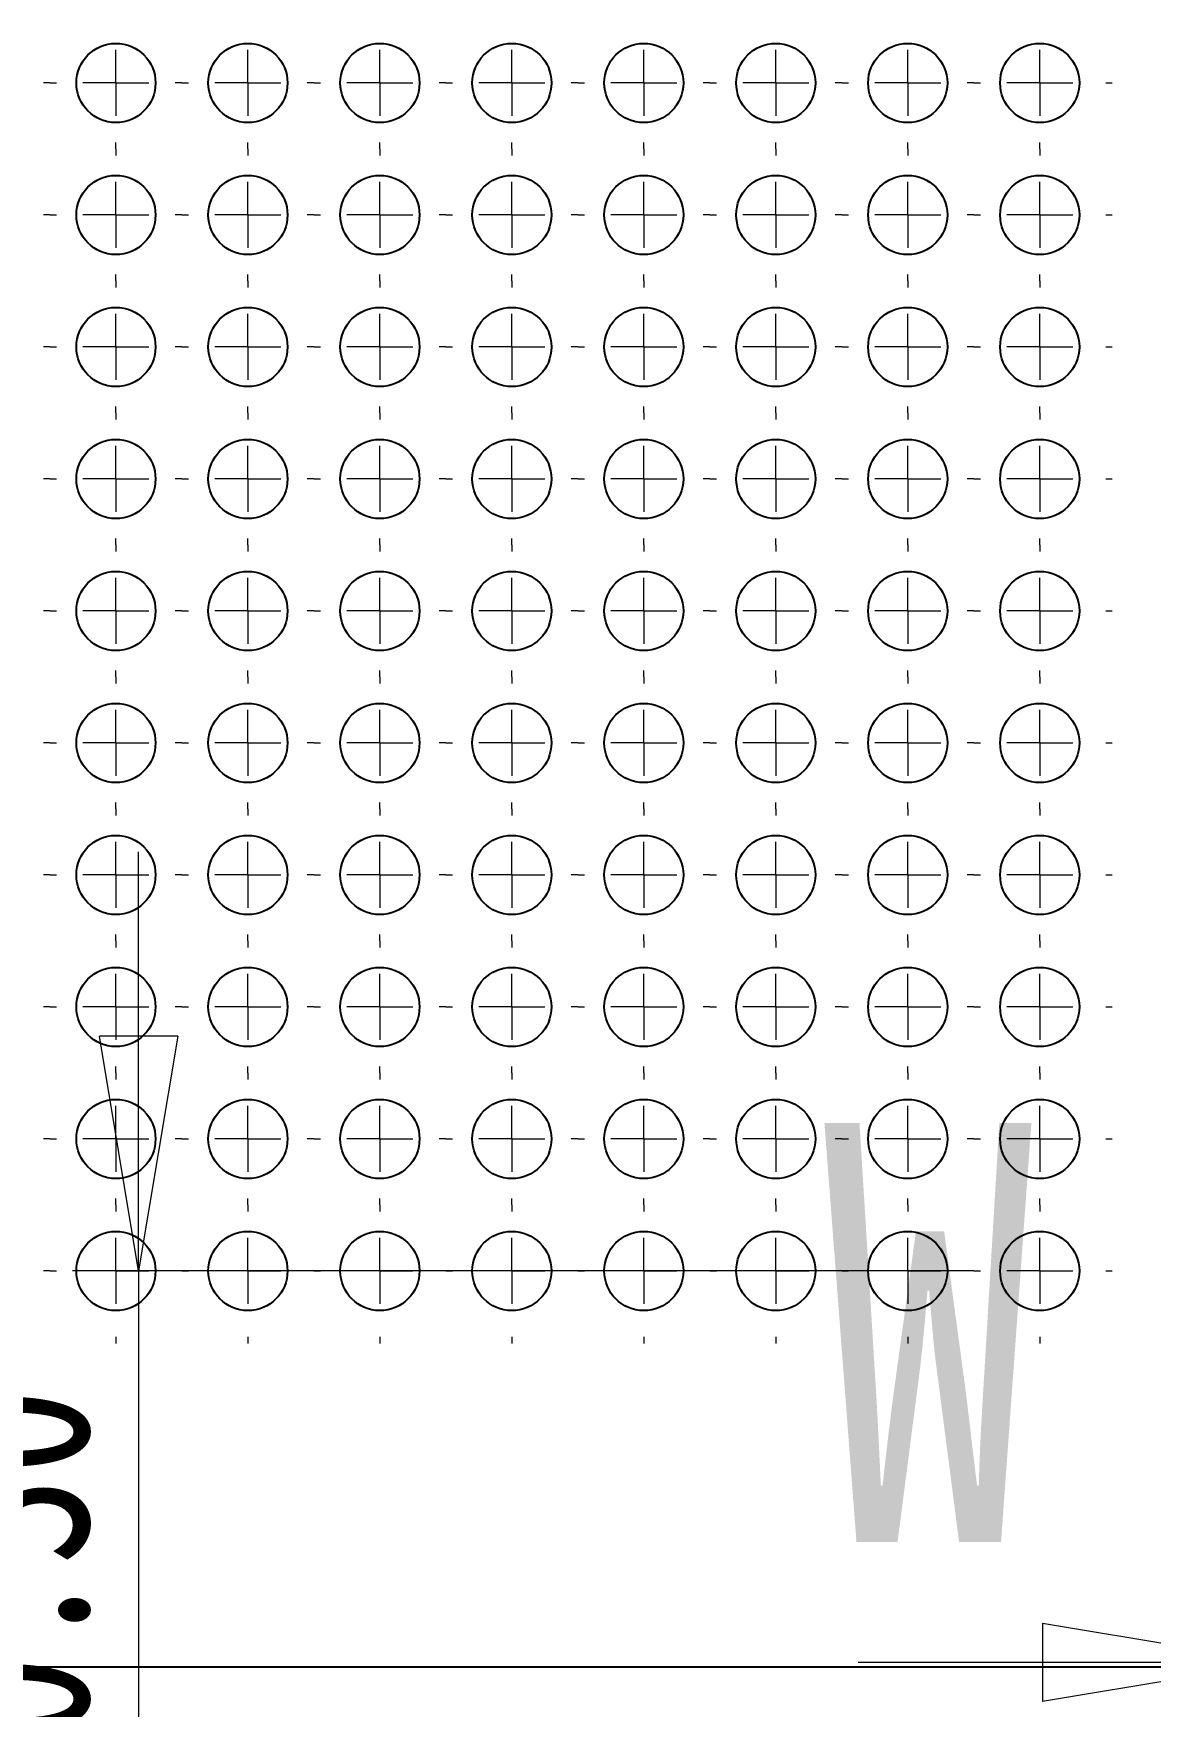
# Model space of a CAD drawing. Header units: millimetres. Extents: x -195 to 429, y -136 to 488.
# Drawn here: x 185.57 to 202.5, y 109.8 to 135.15 of the extents above; entities that cross this region are included whole.
import ezdxf

# ---------------------------------------------------------------- set-up
doc = ezdxf.new("R2010")
doc.units = ezdxf.units.MM
doc.styles.add('SLDTEXTSTYLE0', font='TXT', dxfattribs={"width": 0.75})
doc.dimstyles.new('SLDDIMSTYLE1', dxfattribs={"dimtxt": 2.645833, "dimasz": 3.556, "dimexe": 0, "dimexo": 0.0625, "dimgap": 0.661458, "dimtad": 1, "dimlfac": 5, "dimrnd": 1e-09, "dimzin": 4, "dimdsep": 46, "dimtxsty": 'SLDTEXTSTYLE0', "dimblk1": 'CLOSED', "dimblk2": 'CLOSED', "dimsah": 1, "dimcen": 0.09, "dimadec": 0, "dimazin": 1, "dimtol": 1, "dimtp": 0.3, "dimtm": 0.3, "dimtfac": 1, "dimtmove": 0, "dimatfit": 0, "dimldrblk": 'CLOSED', "dimfxl": 0, "dimfrac": 2, "dimtolj": 1, "dimtzin": 0, "dimarcsym": 0})
doc.dimstyles.new('SLDDIMSTYLE3', dxfattribs={"dimtxt": 2.645833, "dimasz": 3.556, "dimexe": 0, "dimexo": 0.0625, "dimgap": 0.661458, "dimtad": 1, "dimlfac": 5, "dimrnd": 1e-09, "dimzin": 4, "dimdsep": 46, "dimtxsty": 'SLDTEXTSTYLE0', "dimblk1": 'CLOSED', "dimblk2": 'CLOSED', "dimsah": 1, "dimcen": 0.09, "dimadec": 0, "dimazin": 1, "dimtol": 1, "dimtp": 0.5, "dimtm": 0.5, "dimtfac": 1, "dimtmove": 0, "dimatfit": 0, "dimldrblk": 'CLOSED', "dimfxl": 0, "dimfrac": 2, "dimtolj": 1, "dimtzin": 0, "dimarcsym": 0})

# ---------------------------------------------------------------- blocks, each defined once
blk = doc.blocks.new('_Closed')
at = {"color": 0, "linetype": 'ByBlock', "lineweight": -2}
for p, q in [((-1, 0.166667), (0, 0)), ((-1, 0.166667), (-1, -0.166667)), ((0, 0), (-1, -0.166667)), ((0, 0), (-1, 0))]:
    blk.add_line(p, q, dxfattribs=at)
blk = doc.blocks.new('_D_7')
at = {"color": 7, "linetype": 'Continuous', "lineweight": 0}
for p, q in [((204.42, 112.998), (204.42, 109.468)), ((204.42, 110.468), (198.07, 110.468)), ((204.42, 110.468), (237.02, 110.468)), ((237.02, 110.468), (243.37, 110.468))]:
    blk.add_line(p, q, dxfattribs=at)
at = {"color": 7, "linetype": 'Continuous', "lineweight": 18, "xscale": 3.556, "yscale": 3.556}
blk.add_blockref('_Closed', (204.42, 110.468, -1.5), dxfattribs=at)
at = {"color": 7, "linetype": 'Continuous', "lineweight": 18, "xscale": 3.556, "yscale": 3.556, "rotation": 180.0000000000004}
blk.add_blockref('_Closed', (237.02, 110.468, -1.5), dxfattribs=at)
at = {"color": 7, "linetype": 'Continuous', "lineweight": 18, "char_height": 2.6458, "attachment_point": 1, "style": 'SLDTEXTSTYLE0'}
for s, insert in [('±0.50', (222.559, 113.879)), ('163.00', (210.817, 113.879))]:
    blk.add_mtext(s, dxfattribs=dict(at, insert=insert))
blk = doc.blocks.new('_D_16')
at = {"color": 7, "linetype": 'Continuous', "lineweight": 0}
for p, q in [((187.164, 116.398), (187.164, 122.748)), ((199.82, 116.398), (186.164, 116.398)), ((187.164, 116.398), (187.164, 96.298)), ((187.164, 96.298), (187.164, 89.948))]:
    blk.add_line(p, q, dxfattribs=at)
at = {"color": 7, "linetype": 'Continuous', "lineweight": 18, "xscale": 3.556, "yscale": 3.556}
for p, rotation in [((187.164, 116.398, -1.5), 270.0000000000004), ((187.164, 96.298, -1.5), 90.0000000000004)]:
    blk.add_blockref('_Closed', p, dxfattribs=dict(at, rotation=rotation))
at = {"color": 7, "linetype": 'Continuous', "lineweight": 18, "char_height": 2.6458, "attachment_point": 1, "rotation": 90, "style": 'SLDTEXTSTYLE0'}
for s, insert in [('±0.30', (183.753, 106.538)), ('100.50', (183.753, 94.796))]:
    blk.add_mtext(s, dxfattribs=dict(at, insert=insert))
blk = doc.blocks.new('SW_CENTERMARKSYMBOL_17')
at = {"color": 0, "linetype": 'Continuous', "lineweight": 18}
for p, q in [((0, 1), (0, 1.1)), ((0, 0), (0, 0.5)), ((-1, 0), (-1.1, 0)), ((0, 0), (-0.5, 0)), ((0, 0), (0, -0.5)), ((0, 0), (0.5, 0)), ((1, 0), (1.1, 0)), ((0, -1), (0, -1.1))]:
    blk.add_line(p, q, dxfattribs=at)
blk = doc.blocks.new('SW_CENTERMARKSYMBOL_22')
at = {"color": 0, "linetype": 'Continuous', "lineweight": 18}
for p, q in [((0, 1), (0, 1.1)), ((0, 0), (0, 0.5)), ((-1, 0), (-1.1, 0)), ((0, 0), (-0.5, 0)), ((0, 0), (0, -0.5)), ((0, 0), (0.5, 0)), ((1, 0), (1.1, 0)), ((0, -1), (0, -1.1))]:
    blk.add_line(p, q, dxfattribs=at)
blk = doc.blocks.new('SW_CENTERMARKSYMBOL_23')
at = {"color": 0, "linetype": 'Continuous', "lineweight": 18}
for p, q in [((0, 1), (0, 1.1)), ((0, 0), (0, 0.5)), ((-1, 0), (-1.1, 0)), ((0, 0), (-0.5, 0)), ((0, 0), (0, -0.5)), ((0, 0), (0.5, 0)), ((1, 0), (1.1, 0)), ((0, -1), (0, -1.1))]:
    blk.add_line(p, q, dxfattribs=at)
blk = doc.blocks.new('SW_CENTERMARKSYMBOL_24')
at = {"color": 0, "linetype": 'Continuous', "lineweight": 18}
for p, q in [((0, 1), (0, 1.1)), ((0, 0), (0, 0.5)), ((-1, 0), (-1.1, 0)), ((0, 0), (-0.5, 0)), ((0, 0), (0, -0.5)), ((0, 0), (0.5, 0)), ((1, 0), (1.1, 0)), ((0, -1), (0, -1.1))]:
    blk.add_line(p, q, dxfattribs=at)
blk = doc.blocks.new('SW_CENTERMARKSYMBOL_26')
at = {"color": 0, "linetype": 'Continuous', "lineweight": 18}
for p, q in [((0, 1), (0, 1.1)), ((0, 0), (0, 0.5)), ((-1, 0), (-1.1, 0)), ((0, 0), (-0.5, 0)), ((0, 0), (0, -0.5)), ((0, 0), (0.5, 0)), ((1, 0), (1.1, 0)), ((0, -1), (0, -1.1))]:
    blk.add_line(p, q, dxfattribs=at)
blk = doc.blocks.new('SW_CENTERMARKSYMBOL_27')
at = {"color": 0, "linetype": 'Continuous', "lineweight": 18}
for p, q in [((0, 1), (0, 1.1)), ((0, 0), (0, 0.5)), ((-1, 0), (-1.1, 0)), ((0, 0), (-0.5, 0)), ((0, 0), (0, -0.5)), ((0, 0), (0.5, 0)), ((1, 0), (1.1, 0)), ((0, -1), (0, -1.1))]:
    blk.add_line(p, q, dxfattribs=at)
blk = doc.blocks.new('SW_CENTERMARKSYMBOL_34')
at = {"color": 0, "linetype": 'Continuous', "lineweight": 18}
for p, q in [((0, 1), (0, 1.1)), ((0, 0), (0, 0.5)), ((-1, 0), (-1.1, 0)), ((0, 0), (-0.5, 0)), ((0, 0), (0, -0.5)), ((0, 0), (0.5, 0)), ((1, 0), (1.1, 0)), ((0, -1), (0, -1.1))]:
    blk.add_line(p, q, dxfattribs=at)
blk = doc.blocks.new('SW_CENTERMARKSYMBOL_35')
at = {"color": 0, "linetype": 'Continuous', "lineweight": 18}
for p, q in [((0, 1), (0, 1.1)), ((0, 0), (0, 0.5)), ((-1, 0), (-1.1, 0)), ((0, 0), (-0.5, 0)), ((0, 0), (0, -0.5)), ((0, 0), (0.5, 0)), ((1, 0), (1.1, 0)), ((0, -1), (0, -1.1))]:
    blk.add_line(p, q, dxfattribs=at)
blk = doc.blocks.new('SW_CENTERMARKSYMBOL_37')
at = {"color": 0, "linetype": 'Continuous', "lineweight": 18}
for p, q in [((0, 1), (0, 1.1)), ((0, 0), (0, 0.5)), ((-1, 0), (-1.1, 0)), ((0, 0), (-0.5, 0)), ((0, 0), (0, -0.5)), ((0, 0), (0.5, 0)), ((1, 0), (1.1, 0)), ((0, -1), (0, -1.1))]:
    blk.add_line(p, q, dxfattribs=at)
blk = doc.blocks.new('SW_CENTERMARKSYMBOL_45')
at = {"color": 0, "linetype": 'Continuous', "lineweight": 18}
for p, q in [((0, 1), (0, 1.1)), ((0, 0), (0, 0.5)), ((-1, 0), (-1.1, 0)), ((0, 0), (-0.5, 0)), ((0, 0), (0, -0.5)), ((0, 0), (0.5, 0)), ((1, 0), (1.1, 0)), ((0, -1), (0, -1.1))]:
    blk.add_line(p, q, dxfattribs=at)
blk = doc.blocks.new('SW_CENTERMARKSYMBOL_49')
at = {"color": 0, "linetype": 'Continuous', "lineweight": 18}
for p, q in [((0, 1), (0, 1.1)), ((0, 0), (0, 0.5)), ((-1, 0), (-1.1, 0)), ((0, 0), (-0.5, 0)), ((0, 0), (0, -0.5)), ((0, 0), (0.5, 0)), ((1, 0), (1.1, 0)), ((0, -1), (0, -1.1))]:
    blk.add_line(p, q, dxfattribs=at)
blk = doc.blocks.new('SW_CENTERMARKSYMBOL_50')
at = {"color": 0, "linetype": 'Continuous', "lineweight": 18}
for p, q in [((0, 1), (0, 1.1)), ((0, 0), (0, 0.5)), ((-1, 0), (-1.1, 0)), ((0, 0), (-0.5, 0)), ((0, 0), (0, -0.5)), ((0, 0), (0.5, 0)), ((1, 0), (1.1, 0)), ((0, -1), (0, -1.1))]:
    blk.add_line(p, q, dxfattribs=at)
blk = doc.blocks.new('SW_CENTERMARKSYMBOL_52')
at = {"color": 0, "linetype": 'Continuous', "lineweight": 18}
for p, q in [((0, 1), (0, 1.1)), ((0, 0), (0, 0.5)), ((-1, 0), (-1.1, 0)), ((0, 0), (-0.5, 0)), ((0, 0), (0, -0.5)), ((0, 0), (0.5, 0)), ((1, 0), (1.1, 0)), ((0, -1), (0, -1.1))]:
    blk.add_line(p, q, dxfattribs=at)
blk = doc.blocks.new('SW_CENTERMARKSYMBOL_54')
at = {"color": 0, "linetype": 'Continuous', "lineweight": 18}
for p, q in [((0, 1), (0, 1.1)), ((0, 0), (0, 0.5)), ((-1, 0), (-1.1, 0)), ((0, 0), (-0.5, 0)), ((0, 0), (0, -0.5)), ((0, 0), (0.5, 0)), ((1, 0), (1.1, 0)), ((0, -1), (0, -1.1))]:
    blk.add_line(p, q, dxfattribs=at)
blk = doc.blocks.new('SW_CENTERMARKSYMBOL_55')
at = {"color": 0, "linetype": 'Continuous', "lineweight": 18}
for p, q in [((0, 1), (0, 1.1)), ((0, 0), (0, 0.5)), ((-1, 0), (-1.1, 0)), ((0, 0), (-0.5, 0)), ((0, 0), (0, -0.5)), ((0, 0), (0.5, 0)), ((1, 0), (1.1, 0)), ((0, -1), (0, -1.1))]:
    blk.add_line(p, q, dxfattribs=at)
blk = doc.blocks.new('SW_CENTERMARKSYMBOL_56')
at = {"color": 0, "linetype": 'Continuous', "lineweight": 18}
for p, q in [((0, 1), (0, 1.1)), ((0, 0), (0, 0.5)), ((-1, 0), (-1.1, 0)), ((0, 0), (-0.5, 0)), ((0, 0), (0, -0.5)), ((0, 0), (0.5, 0)), ((1, 0), (1.1, 0)), ((0, -1), (0, -1.1))]:
    blk.add_line(p, q, dxfattribs=at)
blk = doc.blocks.new('SW_CENTERMARKSYMBOL_57')
at = {"color": 0, "linetype": 'Continuous', "lineweight": 18}
for p, q in [((0, 1), (0, 1.1)), ((0, 0), (0, 0.5)), ((-1, 0), (-1.1, 0)), ((0, 0), (-0.5, 0)), ((0, 0), (0, -0.5)), ((0, 0), (0.5, 0)), ((1, 0), (1.1, 0)), ((0, -1), (0, -1.1))]:
    blk.add_line(p, q, dxfattribs=at)
blk = doc.blocks.new('SW_CENTERMARKSYMBOL_60')
at = {"color": 0, "linetype": 'Continuous', "lineweight": 18}
for p, q in [((0, 1), (0, 1.1)), ((0, 0), (0, 0.5)), ((-1, 0), (-1.1, 0)), ((0, 0), (-0.5, 0)), ((0, 0), (0, -0.5)), ((0, 0), (0.5, 0)), ((1, 0), (1.1, 0)), ((0, -1), (0, -1.1))]:
    blk.add_line(p, q, dxfattribs=at)
blk = doc.blocks.new('SW_CENTERMARKSYMBOL_61')
at = {"color": 0, "linetype": 'Continuous', "lineweight": 18}
for p, q in [((0, 1), (0, 1.1)), ((0, 0), (0, 0.5)), ((-1, 0), (-1.1, 0)), ((0, 0), (-0.5, 0)), ((0, 0), (0, -0.5)), ((0, 0), (0.5, 0)), ((1, 0), (1.1, 0)), ((0, -1), (0, -1.1))]:
    blk.add_line(p, q, dxfattribs=at)
blk = doc.blocks.new('SW_CENTERMARKSYMBOL_62')
at = {"color": 0, "linetype": 'Continuous', "lineweight": 18}
for p, q in [((0, 1), (0, 1.1)), ((0, 0), (0, 0.5)), ((-1, 0), (-1.1, 0)), ((0, 0), (-0.5, 0)), ((0, 0), (0, -0.5)), ((0, 0), (0.5, 0)), ((1, 0), (1.1, 0)), ((0, -1), (0, -1.1))]:
    blk.add_line(p, q, dxfattribs=at)
blk = doc.blocks.new('SW_CENTERMARKSYMBOL_63')
at = {"color": 0, "linetype": 'Continuous', "lineweight": 18}
for p, q in [((0, 1), (0, 1.1)), ((0, 0), (0, 0.5)), ((-1, 0), (-1.1, 0)), ((0, 0), (-0.5, 0)), ((0, 0), (0, -0.5)), ((0, 0), (0.5, 0)), ((1, 0), (1.1, 0)), ((0, -1), (0, -1.1))]:
    blk.add_line(p, q, dxfattribs=at)
blk = doc.blocks.new('SW_CENTERMARKSYMBOL_64')
at = {"color": 0, "linetype": 'Continuous', "lineweight": 18}
for p, q in [((0, 1), (0, 1.1)), ((0, 0), (0, 0.5)), ((-1, 0), (-1.1, 0)), ((0, 0), (-0.5, 0)), ((0, 0), (0, -0.5)), ((0, 0), (0.5, 0)), ((1, 0), (1.1, 0)), ((0, -1), (0, -1.1))]:
    blk.add_line(p, q, dxfattribs=at)
blk = doc.blocks.new('SW_CENTERMARKSYMBOL_66')
at = {"color": 0, "linetype": 'Continuous', "lineweight": 18}
for p, q in [((0, 1), (0, 1.1)), ((0, 0), (0, 0.5)), ((-1, 0), (-1.1, 0)), ((0, 0), (-0.5, 0)), ((0, 0), (0, -0.5)), ((0, 0), (0.5, 0)), ((1, 0), (1.1, 0)), ((0, -1), (0, -1.1))]:
    blk.add_line(p, q, dxfattribs=at)
blk = doc.blocks.new('SW_CENTERMARKSYMBOL_67')
at = {"color": 0, "linetype": 'Continuous', "lineweight": 18}
for p, q in [((0, 1), (0, 1.1)), ((0, 0), (0, 0.5)), ((-1, 0), (-1.1, 0)), ((0, 0), (-0.5, 0)), ((0, 0), (0, -0.5)), ((0, 0), (0.5, 0)), ((1, 0), (1.1, 0)), ((0, -1), (0, -1.1))]:
    blk.add_line(p, q, dxfattribs=at)
blk = doc.blocks.new('SW_CENTERMARKSYMBOL_68')
at = {"color": 0, "linetype": 'Continuous', "lineweight": 18}
for p, q in [((0, 1), (0, 1.1)), ((0, 0), (0, 0.5)), ((-1, 0), (-1.1, 0)), ((0, 0), (-0.5, 0)), ((0, 0), (0, -0.5)), ((0, 0), (0.5, 0)), ((1, 0), (1.1, 0)), ((0, -1), (0, -1.1))]:
    blk.add_line(p, q, dxfattribs=at)
blk = doc.blocks.new('SW_CENTERMARKSYMBOL_70')
at = {"color": 0, "linetype": 'Continuous', "lineweight": 18}
for p, q in [((0, 1), (0, 1.1)), ((0, 0), (0, 0.5)), ((-1, 0), (-1.1, 0)), ((0, 0), (-0.5, 0)), ((0, 0), (0, -0.5)), ((0, 0), (0.5, 0)), ((1, 0), (1.1, 0)), ((0, -1), (0, -1.1))]:
    blk.add_line(p, q, dxfattribs=at)
blk = doc.blocks.new('SW_CENTERMARKSYMBOL_83')
at = {"color": 0, "linetype": 'Continuous', "lineweight": 18}
for p, q in [((0, 1), (0, 1.1)), ((0, 0), (0, 0.5)), ((-1, 0), (-1.1, 0)), ((0, 0), (-0.5, 0)), ((0, 0), (0, -0.5)), ((0, 0), (0.5, 0)), ((1, 0), (1.1, 0)), ((0, -1), (0, -1.1))]:
    blk.add_line(p, q, dxfattribs=at)
blk = doc.blocks.new('SW_CENTERMARKSYMBOL_362')
at = {"color": 0, "linetype": 'Continuous', "lineweight": 18}
for p, q in [((0, 1), (0, 1.1)), ((0, 0), (0, 0.5)), ((-1, 0), (-1.1, 0)), ((0, 0), (-0.5, 0)), ((0, 0), (0, -0.5)), ((0, 0), (0.5, 0)), ((1, 0), (1.1, 0)), ((0, -1), (0, -1.1))]:
    blk.add_line(p, q, dxfattribs=at)
blk = doc.blocks.new('SW_CENTERMARKSYMBOL_364')
at = {"color": 0, "linetype": 'Continuous', "lineweight": 18}
for p, q in [((0, 1), (0, 1.1)), ((0, 0), (0, 0.5)), ((-1, 0), (-1.1, 0)), ((0, 0), (-0.5, 0)), ((0, 0), (0, -0.5)), ((0, 0), (0.5, 0)), ((1, 0), (1.1, 0)), ((0, -1), (0, -1.1))]:
    blk.add_line(p, q, dxfattribs=at)
blk = doc.blocks.new('SW_CENTERMARKSYMBOL_384')
at = {"color": 0, "linetype": 'Continuous', "lineweight": 18}
for p, q in [((0, 1), (0, 1.1)), ((0, 0), (0, 0.5)), ((-1, 0), (-1.1, 0)), ((0, 0), (-0.5, 0)), ((0, 0), (0, -0.5)), ((0, 0), (0.5, 0)), ((1, 0), (1.1, 0)), ((0, -1), (0, -1.1))]:
    blk.add_line(p, q, dxfattribs=at)
blk = doc.blocks.new('SW_CENTERMARKSYMBOL_391')
at = {"color": 0, "linetype": 'Continuous', "lineweight": 18}
for p, q in [((0, 1), (0, 1.1)), ((0, 0), (0, 0.5)), ((-1, 0), (-1.1, 0)), ((0, 0), (-0.5, 0)), ((0, 0), (0, -0.5)), ((0, 0), (0.5, 0)), ((1, 0), (1.1, 0)), ((0, -1), (0, -1.1))]:
    blk.add_line(p, q, dxfattribs=at)
blk = doc.blocks.new('SW_CENTERMARKSYMBOL_412')
at = {"color": 0, "linetype": 'Continuous', "lineweight": 18}
for p, q in [((0, 1), (0, 1.1)), ((0, 0), (0, 0.5)), ((-1, 0), (-1.1, 0)), ((0, 0), (-0.5, 0)), ((0, 0), (0, -0.5)), ((0, 0), (0.5, 0)), ((1, 0), (1.1, 0)), ((0, -1), (0, -1.1))]:
    blk.add_line(p, q, dxfattribs=at)
blk = doc.blocks.new('SW_CENTERMARKSYMBOL_432')
at = {"color": 0, "linetype": 'Continuous', "lineweight": 18}
for p, q in [((0, 1), (0, 1.1)), ((0, 0), (0, 0.5)), ((-1, 0), (-1.1, 0)), ((0, 0), (-0.5, 0)), ((0, 0), (0, -0.5)), ((0, 0), (0.5, 0)), ((1, 0), (1.1, 0)), ((0, -1), (0, -1.1))]:
    blk.add_line(p, q, dxfattribs=at)
blk = doc.blocks.new('SW_CENTERMARKSYMBOL_433')
at = {"color": 0, "linetype": 'Continuous', "lineweight": 18}
for p, q in [((0, 1), (0, 1.1)), ((0, 0), (0, 0.5)), ((-1, 0), (-1.1, 0)), ((0, 0), (-0.5, 0)), ((0, 0), (0, -0.5)), ((0, 0), (0.5, 0)), ((1, 0), (1.1, 0)), ((0, -1), (0, -1.1))]:
    blk.add_line(p, q, dxfattribs=at)
blk = doc.blocks.new('SW_CENTERMARKSYMBOL_434')
at = {"color": 0, "linetype": 'Continuous', "lineweight": 18}
for p, q in [((0, 1), (0, 1.1)), ((0, 0), (0, 0.5)), ((-1, 0), (-1.1, 0)), ((0, 0), (-0.5, 0)), ((0, 0), (0, -0.5)), ((0, 0), (0.5, 0)), ((1, 0), (1.1, 0)), ((0, -1), (0, -1.1))]:
    blk.add_line(p, q, dxfattribs=at)
blk = doc.blocks.new('SW_CENTERMARKSYMBOL_435')
at = {"color": 0, "linetype": 'Continuous', "lineweight": 18}
for p, q in [((0, 1), (0, 1.1)), ((0, 0), (0, 0.5)), ((-1, 0), (-1.1, 0)), ((0, 0), (-0.5, 0)), ((0, 0), (0, -0.5)), ((0, 0), (0.5, 0)), ((1, 0), (1.1, 0)), ((0, -1), (0, -1.1))]:
    blk.add_line(p, q, dxfattribs=at)
blk = doc.blocks.new('SW_CENTERMARKSYMBOL_437')
at = {"color": 0, "linetype": 'Continuous', "lineweight": 18}
for p, q in [((0, 1), (0, 1.1)), ((0, 0), (0, 0.5)), ((-1, 0), (-1.1, 0)), ((0, 0), (-0.5, 0)), ((0, 0), (0, -0.5)), ((0, 0), (0.5, 0)), ((1, 0), (1.1, 0)), ((0, -1), (0, -1.1))]:
    blk.add_line(p, q, dxfattribs=at)
blk = doc.blocks.new('SW_CENTERMARKSYMBOL_438')
at = {"color": 0, "linetype": 'Continuous', "lineweight": 18}
for p, q in [((0, 1), (0, 1.1)), ((0, 0), (0, 0.5)), ((-1, 0), (-1.1, 0)), ((0, 0), (-0.5, 0)), ((0, 0), (0, -0.5)), ((0, 0), (0.5, 0)), ((1, 0), (1.1, 0)), ((0, -1), (0, -1.1))]:
    blk.add_line(p, q, dxfattribs=at)
blk = doc.blocks.new('SW_CENTERMARKSYMBOL_439')
at = {"color": 0, "linetype": 'Continuous', "lineweight": 18}
for p, q in [((0, 1), (0, 1.1)), ((0, 0), (0, 0.5)), ((-1, 0), (-1.1, 0)), ((0, 0), (-0.5, 0)), ((0, 0), (0, -0.5)), ((0, 0), (0.5, 0)), ((1, 0), (1.1, 0)), ((0, -1), (0, -1.1))]:
    blk.add_line(p, q, dxfattribs=at)
blk = doc.blocks.new('SW_CENTERMARKSYMBOL_448')
at = {"color": 0, "linetype": 'Continuous', "lineweight": 18}
for p, q in [((0, 1), (0, 1.1)), ((0, 0), (0, 0.5)), ((-1, 0), (-1.1, 0)), ((0, 0), (-0.5, 0)), ((0, 0), (0, -0.5)), ((0, 0), (0.5, 0)), ((1, 0), (1.1, 0)), ((0, -1), (0, -1.1))]:
    blk.add_line(p, q, dxfattribs=at)
blk = doc.blocks.new('SW_CENTERMARKSYMBOL_449')
at = {"color": 0, "linetype": 'Continuous', "lineweight": 18}
for p, q in [((0, 1), (0, 1.1)), ((0, 0), (0, 0.5)), ((-1, 0), (-1.1, 0)), ((0, 0), (-0.5, 0)), ((0, 0), (0, -0.5)), ((0, 0), (0.5, 0)), ((1, 0), (1.1, 0)), ((0, -1), (0, -1.1))]:
    blk.add_line(p, q, dxfattribs=at)
blk = doc.blocks.new('SW_CENTERMARKSYMBOL_450')
at = {"color": 0, "linetype": 'Continuous', "lineweight": 18}
for p, q in [((0, 1), (0, 1.1)), ((0, 0), (0, 0.5)), ((-1, 0), (-1.1, 0)), ((0, 0), (-0.5, 0)), ((0, 0), (0, -0.5)), ((0, 0), (0.5, 0)), ((1, 0), (1.1, 0)), ((0, -1), (0, -1.1))]:
    blk.add_line(p, q, dxfattribs=at)
blk = doc.blocks.new('SW_CENTERMARKSYMBOL_451')
at = {"color": 0, "linetype": 'Continuous', "lineweight": 18}
for p, q in [((0, 1), (0, 1.1)), ((0, 0), (0, 0.5)), ((-1, 0), (-1.1, 0)), ((0, 0), (-0.5, 0)), ((0, 0), (0, -0.5)), ((0, 0), (0.5, 0)), ((1, 0), (1.1, 0)), ((0, -1), (0, -1.1))]:
    blk.add_line(p, q, dxfattribs=at)
blk = doc.blocks.new('SW_CENTERMARKSYMBOL_453')
at = {"color": 0, "linetype": 'Continuous', "lineweight": 18}
for p, q in [((0, 1), (0, 1.1)), ((0, 0), (0, 0.5)), ((-1, 0), (-1.1, 0)), ((0, 0), (-0.5, 0)), ((0, 0), (0, -0.5)), ((0, 0), (0.5, 0)), ((1, 0), (1.1, 0)), ((0, -1), (0, -1.1))]:
    blk.add_line(p, q, dxfattribs=at)
blk = doc.blocks.new('SW_CENTERMARKSYMBOL_454')
at = {"color": 0, "linetype": 'Continuous', "lineweight": 18}
for p, q in [((0, 1), (0, 1.1)), ((0, 0), (0, 0.5)), ((-1, 0), (-1.1, 0)), ((0, 0), (-0.5, 0)), ((0, 0), (0, -0.5)), ((0, 0), (0.5, 0)), ((1, 0), (1.1, 0)), ((0, -1), (0, -1.1))]:
    blk.add_line(p, q, dxfattribs=at)
blk = doc.blocks.new('SW_CENTERMARKSYMBOL_455')
at = {"color": 0, "linetype": 'Continuous', "lineweight": 18}
for p, q in [((0, 1), (0, 1.1)), ((0, 0), (0, 0.5)), ((-1, 0), (-1.1, 0)), ((0, 0), (-0.5, 0)), ((0, 0), (0, -0.5)), ((0, 0), (0.5, 0)), ((1, 0), (1.1, 0)), ((0, -1), (0, -1.1))]:
    blk.add_line(p, q, dxfattribs=at)
blk = doc.blocks.new('SW_CENTERMARKSYMBOL_463')
at = {"color": 0, "linetype": 'Continuous', "lineweight": 18}
for p, q in [((0, 1), (0, 1.1)), ((0, 0), (0, 0.5)), ((-1, 0), (-1.1, 0)), ((0, 0), (-0.5, 0)), ((0, 0), (0, -0.5)), ((0, 0), (0.5, 0)), ((1, 0), (1.1, 0)), ((0, -1), (0, -1.1))]:
    blk.add_line(p, q, dxfattribs=at)
blk = doc.blocks.new('SW_CENTERMARKSYMBOL_473')
at = {"color": 0, "linetype": 'Continuous', "lineweight": 18}
for p, q in [((0, 1), (0, 1.1)), ((0, 0), (0, 0.5)), ((-1, 0), (-1.1, 0)), ((0, 0), (-0.5, 0)), ((0, 0), (0, -0.5)), ((0, 0), (0.5, 0)), ((1, 0), (1.1, 0)), ((0, -1), (0, -1.1))]:
    blk.add_line(p, q, dxfattribs=at)
blk = doc.blocks.new('SW_CENTERMARKSYMBOL_474')
at = {"color": 0, "linetype": 'Continuous', "lineweight": 18}
for p, q in [((0, 1), (0, 1.1)), ((0, 0), (0, 0.5)), ((-1, 0), (-1.1, 0)), ((0, 0), (-0.5, 0)), ((0, 0), (0, -0.5)), ((0, 0), (0.5, 0)), ((1, 0), (1.1, 0)), ((0, -1), (0, -1.1))]:
    blk.add_line(p, q, dxfattribs=at)
blk = doc.blocks.new('SW_CENTERMARKSYMBOL_475')
at = {"color": 0, "linetype": 'Continuous', "lineweight": 18}
for p, q in [((0, 1), (0, 1.1)), ((0, 0), (0, 0.5)), ((-1, 0), (-1.1, 0)), ((0, 0), (-0.5, 0)), ((0, 0), (0, -0.5)), ((0, 0), (0.5, 0)), ((1, 0), (1.1, 0)), ((0, -1), (0, -1.1))]:
    blk.add_line(p, q, dxfattribs=at)
blk = doc.blocks.new('SW_CENTERMARKSYMBOL_477')
at = {"color": 0, "linetype": 'Continuous', "lineweight": 18}
for p, q in [((0, 1), (0, 1.1)), ((0, 0), (0, 0.5)), ((-1, 0), (-1.1, 0)), ((0, 0), (-0.5, 0)), ((0, 0), (0, -0.5)), ((0, 0), (0.5, 0)), ((1, 0), (1.1, 0)), ((0, -1), (0, -1.1))]:
    blk.add_line(p, q, dxfattribs=at)
blk = doc.blocks.new('SW_CENTERMARKSYMBOL_478')
at = {"color": 0, "linetype": 'Continuous', "lineweight": 18}
for p, q in [((0, 1), (0, 1.1)), ((0, 0), (0, 0.5)), ((-1, 0), (-1.1, 0)), ((0, 0), (-0.5, 0)), ((0, 0), (0, -0.5)), ((0, 0), (0.5, 0)), ((1, 0), (1.1, 0)), ((0, -1), (0, -1.1))]:
    blk.add_line(p, q, dxfattribs=at)
blk = doc.blocks.new('SW_CENTERMARKSYMBOL_482')
at = {"color": 0, "linetype": 'Continuous', "lineweight": 18}
for p, q in [((0, 1), (0, 1.1)), ((0, 0), (0, 0.5)), ((-1, 0), (-1.1, 0)), ((0, 0), (-0.5, 0)), ((0, 0), (0, -0.5)), ((0, 0), (0.5, 0)), ((1, 0), (1.1, 0)), ((0, -1), (0, -1.1))]:
    blk.add_line(p, q, dxfattribs=at)
blk = doc.blocks.new('SW_CENTERMARKSYMBOL_484')
at = {"color": 0, "linetype": 'Continuous', "lineweight": 18}
for p, q in [((0, 1), (0, 1.1)), ((0, 0), (0, 0.5)), ((-1, 0), (-1.1, 0)), ((0, 0), (-0.5, 0)), ((0, 0), (0, -0.5)), ((0, 0), (0.5, 0)), ((1, 0), (1.1, 0)), ((0, -1), (0, -1.1))]:
    blk.add_line(p, q, dxfattribs=at)
blk = doc.blocks.new('SW_CENTERMARKSYMBOL_492')
at = {"color": 0, "linetype": 'Continuous', "lineweight": 18}
for p, q in [((0, 1), (0, 1.1)), ((0, 0), (0, 0.5)), ((-1, 0), (-1.1, 0)), ((0, 0), (-0.5, 0)), ((0, 0), (0, -0.5)), ((0, 0), (0.5, 0)), ((1, 0), (1.1, 0)), ((0, -1), (0, -1.1))]:
    blk.add_line(p, q, dxfattribs=at)
blk = doc.blocks.new('SW_CENTERMARKSYMBOL_496')
at = {"color": 0, "linetype": 'Continuous', "lineweight": 18}
for p, q in [((0, 1), (0, 1.1)), ((0, 0), (0, 0.5)), ((-1, 0), (-1.1, 0)), ((0, 0), (-0.5, 0)), ((0, 0), (0, -0.5)), ((0, 0), (0.5, 0)), ((1, 0), (1.1, 0)), ((0, -1), (0, -1.1))]:
    blk.add_line(p, q, dxfattribs=at)
blk = doc.blocks.new('SW_CENTERMARKSYMBOL_501')
at = {"color": 0, "linetype": 'Continuous', "lineweight": 18}
for p, q in [((0, 1), (0, 1.1)), ((0, 0), (0, 0.5)), ((-1, 0), (-1.1, 0)), ((0, 0), (-0.5, 0)), ((0, 0), (0, -0.5)), ((0, 0), (0.5, 0)), ((1, 0), (1.1, 0)), ((0, -1), (0, -1.1))]:
    blk.add_line(p, q, dxfattribs=at)
blk = doc.blocks.new('SW_CENTERMARKSYMBOL_503')
at = {"color": 0, "linetype": 'Continuous', "lineweight": 18}
for p, q in [((0, 1), (0, 1.1)), ((0, 0), (0, 0.5)), ((-1, 0), (-1.1, 0)), ((0, 0), (-0.5, 0)), ((0, 0), (0, -0.5)), ((0, 0), (0.5, 0)), ((1, 0), (1.1, 0)), ((0, -1), (0, -1.1))]:
    blk.add_line(p, q, dxfattribs=at)
blk = doc.blocks.new('SW_CENTERMARKSYMBOL_504')
at = {"color": 0, "linetype": 'Continuous', "lineweight": 18}
for p, q in [((0, 1), (0, 1.1)), ((0, 0), (0, 0.5)), ((-1, 0), (-1.1, 0)), ((0, 0), (-0.5, 0)), ((0, 0), (0, -0.5)), ((0, 0), (0.5, 0)), ((1, 0), (1.1, 0)), ((0, -1), (0, -1.1))]:
    blk.add_line(p, q, dxfattribs=at)
blk = doc.blocks.new('SW_CENTERMARKSYMBOL_507')
at = {"color": 0, "linetype": 'Continuous', "lineweight": 18}
for p, q in [((0, 1), (0, 1.1)), ((0, 0), (0, 0.5)), ((-1, 0), (-1.1, 0)), ((0, 0), (-0.5, 0)), ((0, 0), (0, -0.5)), ((0, 0), (0.5, 0)), ((1, 0), (1.1, 0)), ((0, -1), (0, -1.1))]:
    blk.add_line(p, q, dxfattribs=at)
blk = doc.blocks.new('SW_CENTERMARKSYMBOL_509')
at = {"color": 0, "linetype": 'Continuous', "lineweight": 18}
for p, q in [((0, 1), (0, 1.1)), ((0, 0), (0, 0.5)), ((-1, 0), (-1.1, 0)), ((0, 0), (-0.5, 0)), ((0, 0), (0, -0.5)), ((0, 0), (0.5, 0)), ((1, 0), (1.1, 0)), ((0, -1), (0, -1.1))]:
    blk.add_line(p, q, dxfattribs=at)
blk = doc.blocks.new('SW_CENTERMARKSYMBOL_510')
at = {"color": 0, "linetype": 'Continuous', "lineweight": 18}
for p, q in [((0, 1), (0, 1.1)), ((0, 0), (0, 0.5)), ((-1, 0), (-1.1, 0)), ((0, 0), (-0.5, 0)), ((0, 0), (0, -0.5)), ((0, 0), (0.5, 0)), ((1, 0), (1.1, 0)), ((0, -1), (0, -1.1))]:
    blk.add_line(p, q, dxfattribs=at)
blk = doc.blocks.new('SW_CENTERMARKSYMBOL_511')
at = {"color": 0, "linetype": 'Continuous', "lineweight": 18}
for p, q in [((0, 1), (0, 1.1)), ((0, 0), (0, 0.5)), ((-1, 0), (-1.1, 0)), ((0, 0), (-0.5, 0)), ((0, 0), (0, -0.5)), ((0, 0), (0.5, 0)), ((1, 0), (1.1, 0)), ((0, -1), (0, -1.1))]:
    blk.add_line(p, q, dxfattribs=at)
blk = doc.blocks.new('SW_CENTERMARKSYMBOL_544')
at = {"color": 0, "linetype": 'Continuous', "lineweight": 18}
for p, q in [((0, 1), (0, 1.1)), ((0, 0), (0, 0.5)), ((-1, 0), (-1.1, 0)), ((0, 0), (-0.5, 0)), ((0, 0), (0, -0.5)), ((0, 0), (0.5, 0)), ((1, 0), (1.1, 0)), ((0, -1), (0, -1.1))]:
    blk.add_line(p, q, dxfattribs=at)
blk = doc.blocks.new('SW_CENTERMARKSYMBOL_547')
at = {"color": 0, "linetype": 'Continuous', "lineweight": 18}
for p, q in [((0, 1), (0, 1.1)), ((0, 0), (0, 0.5)), ((-1, 0), (-1.1, 0)), ((0, 0), (-0.5, 0)), ((0, 0), (0, -0.5)), ((0, 0), (0.5, 0)), ((1, 0), (1.1, 0)), ((0, -1), (0, -1.1))]:
    blk.add_line(p, q, dxfattribs=at)
blk = doc.blocks.new('SW_CENTERMARKSYMBOL_549')
at = {"color": 0, "linetype": 'Continuous', "lineweight": 18}
for p, q in [((0, 1), (0, 1.1)), ((0, 0), (0, 0.5)), ((-1, 0), (-1.1, 0)), ((0, 0), (-0.5, 0)), ((0, 0), (0, -0.5)), ((0, 0), (0.5, 0)), ((1, 0), (1.1, 0)), ((0, -1), (0, -1.1))]:
    blk.add_line(p, q, dxfattribs=at)
blk = doc.blocks.new('SW_CENTERMARKSYMBOL_550')
at = {"color": 0, "linetype": 'Continuous', "lineweight": 18}
for p, q in [((0, 1), (0, 1.1)), ((0, 0), (0, 0.5)), ((-1, 0), (-1.1, 0)), ((0, 0), (-0.5, 0)), ((0, 0), (0, -0.5)), ((0, 0), (0.5, 0)), ((1, 0), (1.1, 0)), ((0, -1), (0, -1.1))]:
    blk.add_line(p, q, dxfattribs=at)
blk = doc.blocks.new('SW_CENTERMARKSYMBOL_551')
at = {"color": 0, "linetype": 'Continuous', "lineweight": 18}
for p, q in [((0, 1), (0, 1.1)), ((0, 0), (0, 0.5)), ((-1, 0), (-1.1, 0)), ((0, 0), (-0.5, 0)), ((0, 0), (0, -0.5)), ((0, 0), (0.5, 0)), ((1, 0), (1.1, 0)), ((0, -1), (0, -1.1))]:
    blk.add_line(p, q, dxfattribs=at)
blk = doc.blocks.new('SW_CENTERMARKSYMBOL_552')
at = {"color": 0, "linetype": 'Continuous', "lineweight": 18}
for p, q in [((0, 1), (0, 1.1)), ((0, 0), (0, 0.5)), ((-1, 0), (-1.1, 0)), ((0, 0), (-0.5, 0)), ((0, 0), (0, -0.5)), ((0, 0), (0.5, 0)), ((1, 0), (1.1, 0)), ((0, -1), (0, -1.1))]:
    blk.add_line(p, q, dxfattribs=at)
blk = doc.blocks.new('SW_CENTERMARKSYMBOL_553')
at = {"color": 0, "linetype": 'Continuous', "lineweight": 18}
for p, q in [((0, 1), (0, 1.1)), ((0, 0), (0, 0.5)), ((-1, 0), (-1.1, 0)), ((0, 0), (-0.5, 0)), ((0, 0), (0, -0.5)), ((0, 0), (0.5, 0)), ((1, 0), (1.1, 0)), ((0, -1), (0, -1.1))]:
    blk.add_line(p, q, dxfattribs=at)
blk = doc.blocks.new('SW_CENTERMARKSYMBOL_554')
at = {"color": 0, "linetype": 'Continuous', "lineweight": 18}
for p, q in [((0, 1), (0, 1.1)), ((0, 0), (0, 0.5)), ((-1, 0), (-1.1, 0)), ((0, 0), (-0.5, 0)), ((0, 0), (0, -0.5)), ((0, 0), (0.5, 0)), ((1, 0), (1.1, 0)), ((0, -1), (0, -1.1))]:
    blk.add_line(p, q, dxfattribs=at)
blk = doc.blocks.new('SW_CENTERMARKSYMBOL_555')
at = {"color": 0, "linetype": 'Continuous', "lineweight": 18}
for p, q in [((0, 1), (0, 1.1)), ((0, 0), (0, 0.5)), ((-1, 0), (-1.1, 0)), ((0, 0), (-0.5, 0)), ((0, 0), (0, -0.5)), ((0, 0), (0.5, 0)), ((1, 0), (1.1, 0)), ((0, -1), (0, -1.1))]:
    blk.add_line(p, q, dxfattribs=at)
blk = doc.blocks.new('SW_CENTERMARKSYMBOL_557')
at = {"color": 0, "linetype": 'Continuous', "lineweight": 18}
for p, q in [((0, 1), (0, 1.1)), ((0, 0), (0, 0.5)), ((-1, 0), (-1.1, 0)), ((0, 0), (-0.5, 0)), ((0, 0), (0, -0.5)), ((0, 0), (0.5, 0)), ((1, 0), (1.1, 0)), ((0, -1), (0, -1.1))]:
    blk.add_line(p, q, dxfattribs=at)
blk = doc.blocks.new('SW_CENTERMARKSYMBOL_558')
at = {"color": 0, "linetype": 'Continuous', "lineweight": 18}
for p, q in [((0, 1), (0, 1.1)), ((0, 0), (0, 0.5)), ((-1, 0), (-1.1, 0)), ((0, 0), (-0.5, 0)), ((0, 0), (0, -0.5)), ((0, 0), (0.5, 0)), ((1, 0), (1.1, 0)), ((0, -1), (0, -1.1))]:
    blk.add_line(p, q, dxfattribs=at)
blk = doc.blocks.new('SW_CENTERMARKSYMBOL_564')
at = {"color": 0, "linetype": 'Continuous', "lineweight": 18}
for p, q in [((0, 1), (0, 1.1)), ((0, 0), (0, 0.5)), ((-1, 0), (-1.1, 0)), ((0, 0), (-0.5, 0)), ((0, 0), (0, -0.5)), ((0, 0), (0.5, 0)), ((1, 0), (1.1, 0)), ((0, -1), (0, -1.1))]:
    blk.add_line(p, q, dxfattribs=at)
blk = doc.blocks.new('SW_CENTERMARKSYMBOL_568')
at = {"color": 0, "linetype": 'Continuous', "lineweight": 18}
for p, q in [((0, 1), (0, 1.1)), ((0, 0), (0, 0.5)), ((-1, 0), (-1.1, 0)), ((0, 0), (-0.5, 0)), ((0, 0), (0, -0.5)), ((0, 0), (0.5, 0)), ((1, 0), (1.1, 0)), ((0, -1), (0, -1.1))]:
    blk.add_line(p, q, dxfattribs=at)
blk = doc.blocks.new('SW_CENTERMARKSYMBOL_569')
at = {"color": 0, "linetype": 'Continuous', "lineweight": 18}
for p, q in [((0, 1), (0, 1.1)), ((0, 0), (0, 0.5)), ((-1, 0), (-1.1, 0)), ((0, 0), (-0.5, 0)), ((0, 0), (0, -0.5)), ((0, 0), (0.5, 0)), ((1, 0), (1.1, 0)), ((0, -1), (0, -1.1))]:
    blk.add_line(p, q, dxfattribs=at)
blk = doc.blocks.new('SW_CENTERMARKSYMBOL_570')
at = {"color": 0, "linetype": 'Continuous', "lineweight": 18}
for p, q in [((0, 1), (0, 1.1)), ((0, 0), (0, 0.5)), ((-1, 0), (-1.1, 0)), ((0, 0), (-0.5, 0)), ((0, 0), (0, -0.5)), ((0, 0), (0.5, 0)), ((1, 0), (1.1, 0)), ((0, -1), (0, -1.1))]:
    blk.add_line(p, q, dxfattribs=at)
blk = doc.blocks.new('SW_CENTERMARKSYMBOL_571')
at = {"color": 0, "linetype": 'Continuous', "lineweight": 18}
for p, q in [((0, 1), (0, 1.1)), ((0, 0), (0, 0.5)), ((-1, 0), (-1.1, 0)), ((0, 0), (-0.5, 0)), ((0, 0), (0, -0.5)), ((0, 0), (0.5, 0)), ((1, 0), (1.1, 0)), ((0, -1), (0, -1.1))]:
    blk.add_line(p, q, dxfattribs=at)
blk = doc.blocks.new('SW_CENTERMARKSYMBOL_573')
at = {"color": 0, "linetype": 'Continuous', "lineweight": 18}
for p, q in [((0, 1), (0, 1.1)), ((0, 0), (0, 0.5)), ((-1, 0), (-1.1, 0)), ((0, 0), (-0.5, 0)), ((0, 0), (0, -0.5)), ((0, 0), (0.5, 0)), ((1, 0), (1.1, 0)), ((0, -1), (0, -1.1))]:
    blk.add_line(p, q, dxfattribs=at)
blk = doc.blocks.new('SW_CENTERMARKSYMBOL_574')
at = {"color": 0, "linetype": 'Continuous', "lineweight": 18}
for p, q in [((0, 1), (0, 1.1)), ((0, 0), (0, 0.5)), ((-1, 0), (-1.1, 0)), ((0, 0), (-0.5, 0)), ((0, 0), (0, -0.5)), ((0, 0), (0.5, 0)), ((1, 0), (1.1, 0)), ((0, -1), (0, -1.1))]:
    blk.add_line(p, q, dxfattribs=at)
blk = doc.blocks.new('SW_CENTERMARKSYMBOL_575')
at = {"color": 0, "linetype": 'Continuous', "lineweight": 18}
for p, q in [((0, 1), (0, 1.1)), ((0, 0), (0, 0.5)), ((-1, 0), (-1.1, 0)), ((0, 0), (-0.5, 0)), ((0, 0), (0, -0.5)), ((0, 0), (0.5, 0)), ((1, 0), (1.1, 0)), ((0, -1), (0, -1.1))]:
    blk.add_line(p, q, dxfattribs=at)
blk = doc.blocks.new('SW_CENTERMARKSYMBOL_577')
at = {"color": 0, "linetype": 'Continuous', "lineweight": 18}
for p, q in [((0, 1), (0, 1.1)), ((0, 0), (0, 0.5)), ((-1, 0), (-1.1, 0)), ((0, 0), (-0.5, 0)), ((0, 0), (0, -0.5)), ((0, 0), (0.5, 0)), ((1, 0), (1.1, 0)), ((0, -1), (0, -1.1))]:
    blk.add_line(p, q, dxfattribs=at)
blk = doc.blocks.new('SW_CENTERMARKSYMBOL_578')
at = {"color": 0, "linetype": 'Continuous', "lineweight": 18}
for p, q in [((0, 1), (0, 1.1)), ((0, 0), (0, 0.5)), ((-1, 0), (-1.1, 0)), ((0, 0), (-0.5, 0)), ((0, 0), (0, -0.5)), ((0, 0), (0.5, 0)), ((1, 0), (1.1, 0)), ((0, -1), (0, -1.1))]:
    blk.add_line(p, q, dxfattribs=at)
blk = doc.blocks.new('SW_CENTERMARKSYMBOL_579')
at = {"color": 0, "linetype": 'Continuous', "lineweight": 18}
for p, q in [((0, 1), (0, 1.1)), ((0, 0), (0, 0.5)), ((-1, 0), (-1.1, 0)), ((0, 0), (-0.5, 0)), ((0, 0), (0, -0.5)), ((0, 0), (0.5, 0)), ((1, 0), (1.1, 0)), ((0, -1), (0, -1.1))]:
    blk.add_line(p, q, dxfattribs=at)
blk = doc.blocks.new('SW_CENTERMARKSYMBOL_580')
at = {"color": 0, "linetype": 'Continuous', "lineweight": 18}
for p, q in [((0, 1), (0, 1.1)), ((0, 0), (0, 0.5)), ((-1, 0), (-1.1, 0)), ((0, 0), (-0.5, 0)), ((0, 0), (0, -0.5)), ((0, 0), (0.5, 0)), ((1, 0), (1.1, 0)), ((0, -1), (0, -1.1))]:
    blk.add_line(p, q, dxfattribs=at)
blk = doc.blocks.new('SW_CENTERMARKSYMBOL_585')
at = {"color": 0, "linetype": 'Continuous', "lineweight": 18}
for p, q in [((0, 1), (0, 1.1)), ((0, 0), (0, 0.5)), ((-1, 0), (-1.1, 0)), ((0, 0), (-0.5, 0)), ((0, 0), (0, -0.5)), ((0, 0), (0.5, 0)), ((1, 0), (1.1, 0)), ((0, -1), (0, -1.1))]:
    blk.add_line(p, q, dxfattribs=at)
blk = doc.blocks.new('SW_CENTERMARKSYMBOL_586')
at = {"color": 0, "linetype": 'Continuous', "lineweight": 18}
for p, q in [((0, 1), (0, 1.1)), ((0, 0), (0, 0.5)), ((-1, 0), (-1.1, 0)), ((0, 0), (-0.5, 0)), ((0, 0), (0, -0.5)), ((0, 0), (0.5, 0)), ((1, 0), (1.1, 0)), ((0, -1), (0, -1.1))]:
    blk.add_line(p, q, dxfattribs=at)
blk = doc.blocks.new('SW_CENTERMARKSYMBOL_587')
at = {"color": 0, "linetype": 'Continuous', "lineweight": 18}
for p, q in [((0, 1), (0, 1.1)), ((0, 0), (0, 0.5)), ((-1, 0), (-1.1, 0)), ((0, 0), (-0.5, 0)), ((0, 0), (0, -0.5)), ((0, 0), (0.5, 0)), ((1, 0), (1.1, 0)), ((0, -1), (0, -1.1))]:
    blk.add_line(p, q, dxfattribs=at)
blk = doc.blocks.new('SW_CENTERMARKSYMBOL_596')
at = {"color": 0, "linetype": 'Continuous', "lineweight": 18}
for p, q in [((0, 1), (0, 1.1)), ((0, 0), (0, 0.5)), ((-1, 0), (-1.1, 0)), ((0, 0), (-0.5, 0)), ((0, 0), (0, -0.5)), ((0, 0), (0.5, 0)), ((1, 0), (1.1, 0)), ((0, -1), (0, -1.1))]:
    blk.add_line(p, q, dxfattribs=at)

msp = doc.modelspace()

# ---------------------------------------------------------------- linework, layer by layer
at = {"color": 7, "linetype": 'Continuous'}
msp.add_line((132.0202, 110.3985), (208.0202, 110.3985), dxfattribs=at)
at = {"color": 7, "linetype": 'Continuous', "lineweight": 25}
for centre in [(186.8202, 134.3985), (188.8202, 134.3985), (190.8202, 134.3985), (192.8202, 134.3985), (194.8202, 134.3985), (196.8202, 134.3985), (198.8202, 134.3985), (200.8202, 134.3985), (186.8202, 132.3985), (188.8202, 132.3985), (190.8202, 132.3985), (192.8202, 132.3985), (194.8202, 132.3985), (196.8202, 132.3985), (198.8202, 132.3985), (200.8202, 132.3985), (186.8202, 130.3985), (188.8202, 130.3985), (190.8202, 130.3985), (192.8202, 130.3985), (194.8202, 130.3985), (196.8202, 130.3985), (198.8202, 130.3985), (200.8202, 130.3985), (186.8202, 128.3985), (188.8202, 128.3985), (190.8202, 128.3985), (192.8202, 128.3985), (194.8202, 128.3985), (196.8202, 128.3985), (198.8202, 128.3985), (200.8202, 128.3985), (186.8202, 126.3985), (188.8202, 126.3985), (190.8202, 126.3985), (192.8202, 126.3985), (194.8202, 126.3985), (196.8202, 126.3985), (198.8202, 126.3985), (200.8202, 126.3985), (186.8202, 124.3985), (188.8202, 124.3985), (190.8202, 124.3985), (192.8202, 124.3985), (194.8202, 124.3985), (196.8202, 124.3985), (198.8202, 124.3985), (200.8202, 124.3985), (186.8202, 122.3985), (188.8202, 122.3985), (190.8202, 122.3985), (192.8202, 122.3985), (194.8202, 122.3985), (196.8202, 122.3985), (198.8202, 122.3985), (200.8202, 122.3985), (186.8202, 120.3985), (188.8202, 120.3985), (190.8202, 120.3985), (192.8202, 120.3985), (194.8202, 120.3985), (196.8202, 120.3985), (198.8202, 120.3985), (200.8202, 120.3985), (186.8202, 118.3985), (188.8202, 118.3985), (190.8202, 118.3985), (192.8202, 118.3985), (194.8202, 118.3985), (196.8202, 118.3985), (198.8202, 118.3985), (200.8202, 118.3985), (186.8202, 116.3985), (188.8202, 116.3985), (190.8202, 116.3985), (192.8202, 116.3985), (194.8202, 116.3985), (196.8202, 116.3985), (198.8202, 116.3985), (200.8202, 116.3985)]:
    msp.add_circle(centre, 0.6, dxfattribs=at)

# ---------------------------------------------------------------- block references
at = {"color": 7, "linetype": 'Continuous', "lineweight": 0}
for name, p in [('SW_CENTERMARKSYMBOL_362', (184.8202, 134.3985)), ('SW_CENTERMARKSYMBOL_455', (186.8202, 134.3985)), ('SW_CENTERMARKSYMBOL_448', (188.8202, 134.3985)), ('SW_CENTERMARKSYMBOL_453', (190.8202, 134.3985)), ('SW_CENTERMARKSYMBOL_454', (192.8202, 134.3985)), ('SW_CENTERMARKSYMBOL_451', (194.8202, 134.3985)), ('SW_CENTERMARKSYMBOL_364', (196.8202, 134.3985)), ('SW_CENTERMARKSYMBOL_449', (198.8202, 134.3985)), ('SW_CENTERMARKSYMBOL_450', (200.8202, 134.3985)), ('SW_CENTERMARKSYMBOL_587', (184.8202, 132.3985)), ('SW_CENTERMARKSYMBOL_596', (186.8202, 132.3985)), ('SW_CENTERMARKSYMBOL_585', (188.8202, 132.3985)), ('SW_CENTERMARKSYMBOL_586', (190.8202, 132.3985)), ('SW_CENTERMARKSYMBOL_551', (192.8202, 132.3985)), ('SW_CENTERMARKSYMBOL_544', (194.8202, 132.3985)), ('SW_CENTERMARKSYMBOL_549', (196.8202, 132.3985)), ('SW_CENTERMARKSYMBOL_550', (198.8202, 132.3985)), ('SW_CENTERMARKSYMBOL_547', (200.8202, 132.3985)), ('SW_CENTERMARKSYMBOL_552', (184.8202, 130.3985)), ('SW_CENTERMARKSYMBOL_557', (186.8202, 130.3985)), ('SW_CENTERMARKSYMBOL_558', (188.8202, 130.3985)), ('SW_CENTERMARKSYMBOL_555', (190.8202, 130.3985)), ('SW_CENTERMARKSYMBOL_564', (192.8202, 130.3985)), ('SW_CENTERMARKSYMBOL_553', (194.8202, 130.3985)), ('SW_CENTERMARKSYMBOL_554', (196.8202, 130.3985)), ('SW_CENTERMARKSYMBOL_391', (198.8202, 130.3985)), ('SW_CENTERMARKSYMBOL_384', (200.8202, 130.3985)), ('SW_CENTERMARKSYMBOL_26', (184.8202, 128.3985)), ('SW_CENTERMARKSYMBOL_27', (186.8202, 128.3985)), ('SW_CENTERMARKSYMBOL_56', (188.8202, 128.3985)), ('SW_CENTERMARKSYMBOL_49', (190.8202, 128.3985)), ('SW_CENTERMARKSYMBOL_54', (192.8202, 128.3985)), ('SW_CENTERMARKSYMBOL_55', (194.8202, 128.3985)), ('SW_CENTERMARKSYMBOL_52', (196.8202, 128.3985)), ('SW_CENTERMARKSYMBOL_61', (198.8202, 128.3985)), ('SW_CENTERMARKSYMBOL_50', (200.8202, 128.3985)), ('SW_CENTERMARKSYMBOL_70', (184.8202, 126.3985)), ('SW_CENTERMARKSYMBOL_68', (186.8202, 126.3985)), ('SW_CENTERMARKSYMBOL_83', (188.8202, 126.3985)), ('SW_CENTERMARKSYMBOL_66', (190.8202, 126.3985)), ('SW_CENTERMARKSYMBOL_67', (192.8202, 126.3985)), ('SW_CENTERMARKSYMBOL_24', (194.8202, 126.3985)), ('SW_CENTERMARKSYMBOL_17', (196.8202, 126.3985)), ('SW_CENTERMARKSYMBOL_22', (198.8202, 126.3985)), ('SW_CENTERMARKSYMBOL_23', (200.8202, 126.3985)), ('SW_CENTERMARKSYMBOL_439', (184.8202, 124.3985)), ('SW_CENTERMARKSYMBOL_432', (186.8202, 124.3985)), ('SW_CENTERMARKSYMBOL_437', (188.8202, 124.3985)), ('SW_CENTERMARKSYMBOL_438', (190.8202, 124.3985)), ('SW_CENTERMARKSYMBOL_435', (192.8202, 124.3985)), ('SW_CENTERMARKSYMBOL_412', (194.8202, 124.3985)), ('SW_CENTERMARKSYMBOL_433', (196.8202, 124.3985)), ('SW_CENTERMARKSYMBOL_434', (198.8202, 124.3985)), ('SW_CENTERMARKSYMBOL_463', (200.8202, 124.3985)), ('SW_CENTERMARKSYMBOL_45', (184.8202, 122.3985)), ('SW_CENTERMARKSYMBOL_34', (186.8202, 122.3985)), ('SW_CENTERMARKSYMBOL_35', (188.8202, 122.3985)), ('SW_CENTERMARKSYMBOL_64', (190.8202, 122.3985)), ('SW_CENTERMARKSYMBOL_57', (192.8202, 122.3985)), ('SW_CENTERMARKSYMBOL_62', (194.8202, 122.3985)), ('SW_CENTERMARKSYMBOL_63', (196.8202, 122.3985)), ('SW_CENTERMARKSYMBOL_60', (198.8202, 122.3985)), ('SW_CENTERMARKSYMBOL_37', (200.8202, 122.3985)), ('SW_CENTERMARKSYMBOL_477', (184.8202, 120.3985)), ('SW_CENTERMARKSYMBOL_478', (186.8202, 120.3985)), ('SW_CENTERMARKSYMBOL_475', (188.8202, 120.3985)), ('SW_CENTERMARKSYMBOL_484', (190.8202, 120.3985)), ('SW_CENTERMARKSYMBOL_473', (192.8202, 120.3985)), ('SW_CENTERMARKSYMBOL_474', (194.8202, 120.3985)), ('SW_CENTERMARKSYMBOL_503', (196.8202, 120.3985)), ('SW_CENTERMARKSYMBOL_496', (198.8202, 120.3985)), ('SW_CENTERMARKSYMBOL_501', (200.8202, 120.3985)), ('SW_CENTERMARKSYMBOL_482', (184.8202, 118.3985)), ('SW_CENTERMARKSYMBOL_575', (186.8202, 118.3985)), ('SW_CENTERMARKSYMBOL_568', (188.8202, 118.3985)), ('SW_CENTERMARKSYMBOL_573', (190.8202, 118.3985)), ('SW_CENTERMARKSYMBOL_574', (192.8202, 118.3985)), ('SW_CENTERMARKSYMBOL_571', (194.8202, 118.3985)), ('SW_CENTERMARKSYMBOL_580', (196.8202, 118.3985)), ('SW_CENTERMARKSYMBOL_569', (198.8202, 118.3985)), ('SW_CENTERMARKSYMBOL_570', (200.8202, 118.3985)), ('SW_CENTERMARKSYMBOL_579', (184.8202, 116.3985)), ('SW_CENTERMARKSYMBOL_492', (186.8202, 116.3985)), ('SW_CENTERMARKSYMBOL_577', (188.8202, 116.3985)), ('SW_CENTERMARKSYMBOL_578', (190.8202, 116.3985)), ('SW_CENTERMARKSYMBOL_511', (192.8202, 116.3985)), ('SW_CENTERMARKSYMBOL_504', (194.8202, 116.3985)), ('SW_CENTERMARKSYMBOL_509', (196.8202, 116.3985)), ('SW_CENTERMARKSYMBOL_510', (198.8202, 116.3985)), ('SW_CENTERMARKSYMBOL_507', (200.8202, 116.3985))]:
    msp.add_blockref(name, p, dxfattribs=at)

# ---------------------------------------------------------------- texts
at = {"color": 7, "linetype": 'Continuous', "lineweight": 18, "insert": (197.5119, 118.639), "char_height": 6.35, "attachment_point": 1, "style": 'SLDTEXTSTYLE0'}
msp.add_mtext('W', dxfattribs=at)

# ---------------------------------------------------------------- dimensions: what is measured, and where the dimension line sits
at = {"color": 7, "linetype": 'Continuous', "lineweight": 18}
dim = msp.add_linear_dim(base=(187.1636, 96.2985), p1=(200.8202, 116.3985), p2=(177.2702, 96.2985), angle=90, dimstyle='SLDDIMSTYLE1', dxfattribs=at)
dim.commit()
dim.dimension.update_dxf_attribs({"geometry": '_D_16', "text_midpoint": (187.1636, 105.0465), "dimtype": 160})
dim = msp.add_linear_dim(base=(237.0202, 110.468), p1=(204.4202, 113.9985), p2=(237.0202, 97.2985), dimstyle='SLDDIMSTYLE3', dxfattribs=at)
dim.commit()
dim.dimension.update_dxf_attribs({"geometry": '_D_7', "text_midpoint": (221.0674, 110.468), "dimtype": 160})

doc.saveas('drawing.dxf')
